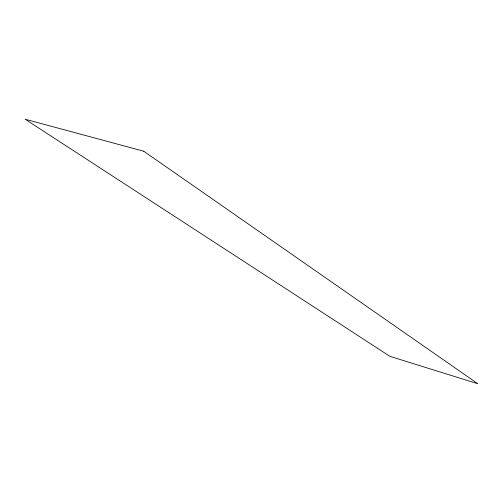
<?xml version="1.0" encoding="UTF-8"?>
<svg xmlns="http://www.w3.org/2000/svg" width="503" height="503" viewBox="0 0 503 503"><rect width="100%" height="100%" fill="white"/><g stroke="black" fill="none" stroke-linecap="round" stroke-linejoin="round"><path stroke-width="0.75" d="M143.726 151.214L25.15 119.23L389.875 356.319L477.85 383.77L143.726 151.214"/></g></svg>
